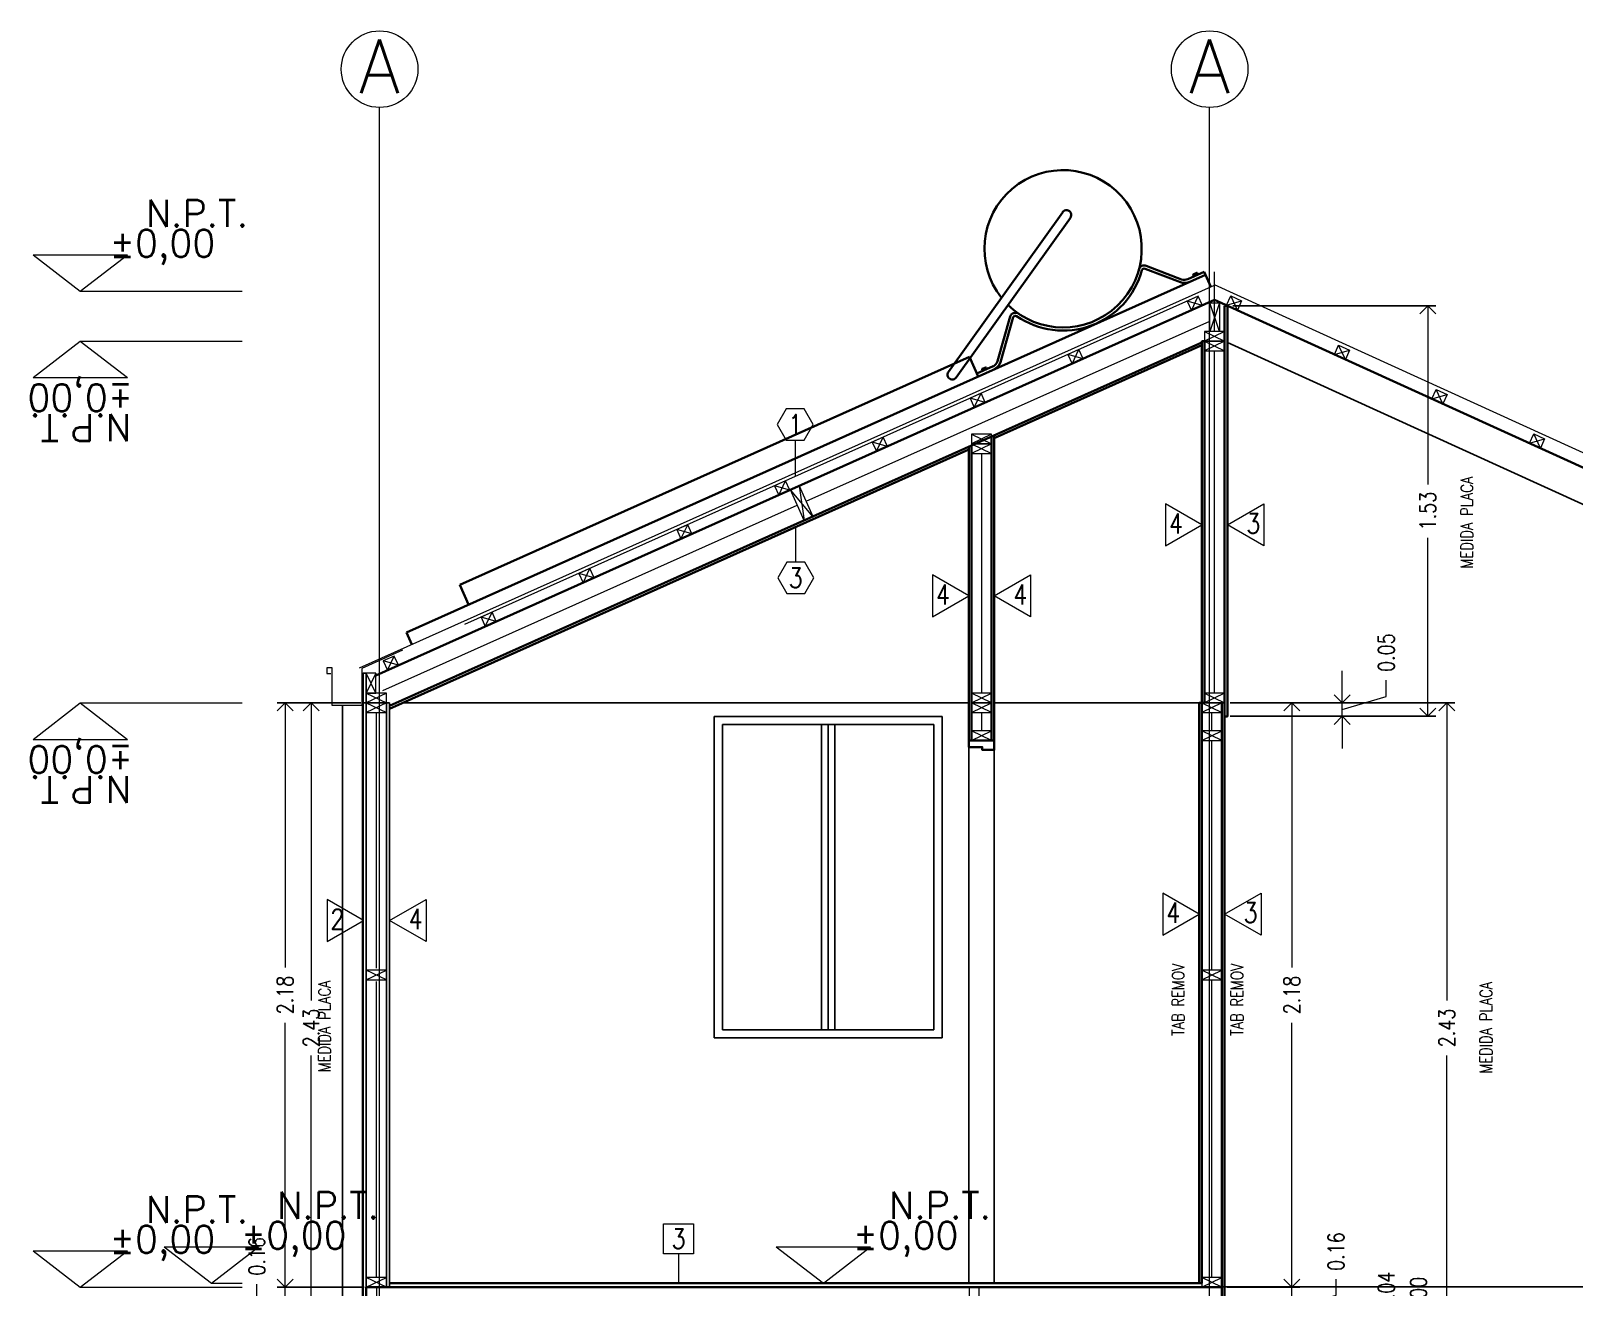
# Model space of a CAD drawing. Header units: metres. Extents: x -2 to 612, y -64 to 156.
# Drawn here: x 456.2 to 461.96, y 9.09 to 13.78 of the extents above; entities that cross this region are included whole.
import ezdxf
from ezdxf.enums import TextEntityAlignment as Align

# ---------------------------------------------------------------- set-up
doc = ezdxf.new("R2010")
doc.units = ezdxf.units.M
doc.header["$LTSCALE"] = 5
doc.header["$MEASUREMENT"] = 0
doc.linetypes.add('HIDDEN', pattern=[0.375, 0.25, -0.125])
doc.layers.get('0').update_dxf_attribs({"color": 30})
doc.layers.get('DEFPOINTS').update_dxf_attribs({"color": 210})
doc.layers.add('_AUX', color=210, linetype='Continuous', lineweight=18, plot=False)
for name, color, linetype, lineweight in [('A-ANNO-DIMS', 3, 'Continuous', 18), ('A-ANNO-SYMB', 3, 'Continuous', 18), ('A-ANNO-TEXT', 3, 'Continuous', 18), ('A-DETL-MCUT', 4, 'Continuous', 25), ('A-ELEV-IDEN', 3, 'Continuous', 18), ('A-ELEV-MBE1', 7, 'Continuous', 35), ('A-ELEV-MBE2', 4, 'Continuous', 25), ('A-SECT-MCUT', 7, 'Continuous', 35), ('A-WALL-PATT', 8, 'Continuous', 18), ('A-WALL-STUD', 3, 'Continuous', 18)]:
    doc.layers.add(name, color=color, linetype=linetype, lineweight=lineweight)
doc.styles.add('E-ROMANS', font='romans.shx', dxfattribs={"width": 0.8})
doc.dimstyles.new('E-0050_ARW_12', dxfattribs={"dimscale": 0.001, "dimtxt": 60, "dimasz": 60, "dimexe": 30, "dimexo": 20, "dimgap": 30, "dimtad": 0, "dimzin": 0, "dimdsep": 46, "dimtxsty": 'E-ROMANS', "dimblk": 'OPEN90', "dimcen": 30, "dimclrd": 256, "dimclre": 256, "dimclrt": 256, "dimadec": 0, "dimazin": 0, "dimtfac": 1, "dimtmove": 1, "dimatfit": 3, "dimldrblk": 'OPEN90', "dimfxl": 1, "dimtfill": 1, "dimtolj": 1, "dimtzin": 0, "dimlwd": -1, "dimarcsym": 0})

# ---------------------------------------------------------------- blocks, each defined once
blk = doc.blocks.new('_Open90')
at = {"color": 0, "linetype": 'ByBlock', "lineweight": -2}
for p, q in [((0, 0), (-1, 0)), ((-0.5, 0.5), (0, 0)), ((0, 0), (-0.5, -0.5))]:
    blk.add_line(p, q, dxfattribs=at)
blk = doc.blocks.new('*D927')
at = {"layer": 'A-ANNO-DIMS', "transparency": 16777216}
for p, q in [((457.1452, 9.1505), (457.1452, 9.2105)), ((457.0402, 9.042), (457.0402, 9.102)), ((457.1452, 8.9305), (457.1452, 9.0905)), ((457.1452, 8.9305), (457.1452, 9.0905)), ((457.1452, 9.0105), (457.0402, 9.042)), ((457.1452, 8.8705), (457.1452, 8.8105))]:
    blk.add_line(p, q, dxfattribs=at)
at = {"layer": 'A-ANNO-DIMS', "lineweight": -2, "transparency": 16777216}
for p, q in [((457.4405, 9.0905), (457.1152, 9.0905)), ((457.4405, 8.9305), (457.1152, 8.9305))]:
    blk.add_line(p, q, dxfattribs=at)
at = {"layer": 'DEFPOINTS', "color": 0, "transparency": 16777216}
for p in [(457.1452, 9.0905), (457.4605, 9.0905), (457.4605, 8.9305)]:
    blk.add_point(p, dxfattribs=at)
at = {"layer": 'A-ANNO-DIMS', "transparency": 16777216, "xscale": 0.06, "yscale": 0.06, "zscale": 0.06}
for p, rotation in [((457.1452, 9.0905), 270), ((457.1452, 8.9305), 90)]:
    blk.add_blockref('_Open90', p, dxfattribs=dict(at, rotation=rotation))
at = {"layer": 'A-ANNO-DIMS', "transparency": 16777216, "insert": (457.0402, 9.2051), "char_height": 0.06, "attachment_point": 5, "rotation": 90, "style": 'E-ROMANS', "bg_fill": 3, "box_fill_scale": 1.25, "bg_fill_color": 256, "bg_fill_true_color": 13158600, "bg_fill_transparency": 0}
blk.add_mtext('\\A1;0.16', dxfattribs=at)
blk = doc.blocks.new('*D511')
at = {"layer": 'A-ANNO-DIMS', "transparency": 16777216}
for p, q in [((460.9033, 9.1505), (460.9033, 9.2105)), ((461.0683, 9.06), (461.0683, 9.12)), ((460.9033, 8.9305), (460.9033, 9.0905)), ((460.9033, 8.9305), (460.9033, 9.0905)), ((460.9033, 9.0105), (461.0683, 9.06)), ((460.9033, 8.8705), (460.9033, 8.8105))]:
    blk.add_line(p, q, dxfattribs=at)
at = {"layer": 'A-ANNO-DIMS', "lineweight": -2, "transparency": 16777216}
for p, q in [((460.6625, 9.0905), (460.9333, 9.0905)), ((460.6625, 8.9305), (460.9333, 8.9305))]:
    blk.add_line(p, q, dxfattribs=at)
at = {"layer": 'DEFPOINTS', "color": 0, "transparency": 16777216}
for p in [(460.6425, 9.0905), (460.9033, 9.0905), (460.6425, 8.9305)]:
    blk.add_point(p, dxfattribs=at)
at = {"layer": 'A-ANNO-DIMS', "transparency": 16777216, "xscale": 0.06, "yscale": 0.06, "zscale": 0.06}
for p, rotation in [((460.9033, 9.0905), 270), ((460.9033, 8.9305), 90)]:
    blk.add_blockref('_Open90', p, dxfattribs=dict(at, rotation=rotation))
at = {"layer": 'A-ANNO-DIMS', "transparency": 16777216, "insert": (461.0683, 9.2231), "char_height": 0.06, "attachment_point": 5, "rotation": 90, "style": 'E-ROMANS', "bg_fill": 3, "box_fill_scale": 1.25, "bg_fill_color": 256, "bg_fill_true_color": 13158600, "bg_fill_transparency": 0}
blk.add_mtext('\\A1;0.16', dxfattribs=at)
blk = doc.blocks.new('*D512')
at = {"layer": 'A-ANNO-DIMS', "lineweight": -2, "transparency": 16777216}
for p, q in [((460.6725, 11.2705), (460.9333, 11.2705)), ((460.6625, 9.0905), (460.9333, 9.0905))]:
    blk.add_line(p, q, dxfattribs=at)
at = {"layer": 'A-ANNO-DIMS', "transparency": 16777216}
for p, q in [((460.9033, 11.2105), (460.9033, 10.2836)), ((460.9033, 9.1505), (460.9033, 10.0773))]:
    blk.add_line(p, q, dxfattribs=at)
at = {"layer": 'DEFPOINTS', "color": 0, "transparency": 16777216}
for p in [(460.6525, 11.2705), (460.9033, 11.2705), (460.6425, 9.0905)]:
    blk.add_point(p, dxfattribs=at)
at = {"layer": 'A-ANNO-DIMS', "transparency": 16777216, "xscale": 0.06, "yscale": 0.06, "zscale": 0.06}
for p, rotation in [((460.9033, 11.2705), 90), ((460.9033, 9.0905), 270)]:
    blk.add_blockref('_Open90', p, dxfattribs=dict(at, rotation=rotation))
at = {"layer": 'A-ANNO-DIMS', "transparency": 16777216, "insert": (460.9033, 10.1805), "char_height": 0.06, "attachment_point": 5, "rotation": 90, "style": 'E-ROMANS', "bg_fill": 3, "box_fill_scale": 1.25, "bg_fill_color": 256, "bg_fill_true_color": 13158600, "bg_fill_transparency": 0}
blk.add_mtext('\\A1;2.18', dxfattribs=at)
blk = doc.blocks.new('*D1169')
at = {"layer": 'A-ANNO-DIMS', "lineweight": -2, "transparency": 16777216}
for p, q in [((460.6826, 12.7525), (461.4406, 12.7525)), ((460.6826, 11.2205), (461.4406, 11.2205))]:
    blk.add_line(p, q, dxfattribs=at)
at = {"layer": 'A-ANNO-DIMS', "transparency": 16777216}
for p, q in [((461.4106, 12.6925), (461.4106, 12.0862)), ((461.4106, 11.2805), (461.4106, 11.8867))]:
    blk.add_line(p, q, dxfattribs=at)
at = {"layer": 'DEFPOINTS', "color": 0, "transparency": 16777216}
for p in [(460.6626, 12.7525), (461.4106, 12.7525), (460.6626, 11.2205)]:
    blk.add_point(p, dxfattribs=at)
at = {"layer": 'A-ANNO-DIMS', "transparency": 16777216, "xscale": 0.06, "yscale": 0.06, "zscale": 0.06}
for p, rotation in [((461.4106, 12.7525), 90), ((461.4106, 11.2205), 270)]:
    blk.add_blockref('_Open90', p, dxfattribs=dict(at, rotation=rotation))
at = {"layer": 'A-ANNO-DIMS', "transparency": 16777216, "insert": (461.4106, 11.9865), "char_height": 0.06, "attachment_point": 5, "rotation": 90, "style": 'E-ROMANS', "bg_fill": 3, "box_fill_scale": 1.25, "bg_fill_color": 256, "bg_fill_true_color": 13158600, "bg_fill_transparency": 0}
blk.add_mtext('\\A1;1.53', dxfattribs=at)
blk = doc.blocks.new('*D1170')
at = {"layer": 'A-ANNO-DIMS', "transparency": 16777216}
for p, q in [((461.2108, 8.9045), (461.2108, 8.9645)), ((461.3758, 8.894), (461.3758, 8.954)), ((461.2108, 8.8445), (461.3758, 8.894)), ((461.2108, 8.7845), (461.2108, 8.7245))]:
    blk.add_line(p, q, dxfattribs=at)
at = {"layer": 'A-ANNO-DIMS', "lineweight": -2, "transparency": 16777216}
blk.add_line((460.6725, 8.8445), (461.2408, 8.8445), dxfattribs=at)
blk.add_line((460.6725, 8.8445), (461.2408, 8.8445), dxfattribs=at)
at = {"layer": 'DEFPOINTS', "color": 0, "transparency": 16777216}
for p in [(460.6525, 8.8445), (460.6525, 8.8445), (461.2108, 8.8445)]:
    blk.add_point(p, dxfattribs=at)
at = {"layer": 'A-ANNO-DIMS', "transparency": 16777216, "xscale": 0.06, "yscale": 0.06, "zscale": 0.06}
for rotation in [270, 90]:
    blk.add_blockref('_Open90', (461.2108, 8.8445), dxfattribs=dict(at, rotation=rotation))
at = {"layer": 'A-ANNO-DIMS', "transparency": 16777216, "insert": (461.3758, 9.0571), "char_height": 0.06, "attachment_point": 5, "rotation": 90, "style": 'E-ROMANS', "bg_fill": 3, "box_fill_scale": 1.25, "bg_fill_color": 256, "bg_fill_true_color": 13158600, "bg_fill_transparency": 0}
blk.add_mtext('\\A1;0.00', dxfattribs=at)
blk = doc.blocks.new('*D514')
at = {"layer": 'A-ANNO-DIMS', "transparency": 16777216}
for p, q in [((461.091, 8.9405), (461.091, 9.0005)), ((461.256, 8.912), (461.256, 8.972)), ((461.091, 8.8625), (461.256, 8.912)), ((461.091, 8.8445), (461.091, 8.8805)), ((461.091, 8.8445), (461.091, 8.8805)), ((461.091, 8.7845), (461.091, 8.7245))]:
    blk.add_line(p, q, dxfattribs=at)
at = {"layer": 'A-ANNO-DIMS', "lineweight": -2, "transparency": 16777216}
for p, q in [((460.6725, 8.8805), (461.121, 8.8805)), ((460.6725, 8.8445), (461.121, 8.8445))]:
    blk.add_line(p, q, dxfattribs=at)
at = {"layer": 'DEFPOINTS', "color": 0, "transparency": 16777216}
for p in [(460.6525, 8.8805), (461.091, 8.8805), (460.6525, 8.8445)]:
    blk.add_point(p, dxfattribs=at)
at = {"layer": 'A-ANNO-DIMS', "transparency": 16777216, "xscale": 0.06, "yscale": 0.06, "zscale": 0.06}
for p, rotation in [((461.091, 8.8805), 270), ((461.091, 8.8445), 90)]:
    blk.add_blockref('_Open90', p, dxfattribs=dict(at, rotation=rotation))
at = {"layer": 'A-ANNO-DIMS', "transparency": 16777216, "insert": (461.256, 9.0762), "char_height": 0.06, "attachment_point": 5, "rotation": 90, "style": 'E-ROMANS', "bg_fill": 3, "box_fill_scale": 1.25, "bg_fill_color": 256, "bg_fill_true_color": 13158600, "bg_fill_transparency": 0}
blk.add_mtext('\\A1;0.04', dxfattribs=at)
blk = doc.blocks.new('*D515')
at = {"layer": 'A-ANNO-DIMS', "lineweight": -2, "transparency": 16777216}
for p, q in [((460.6725, 11.2705), (461.5116, 11.2705)), ((460.6725, 8.8445), (461.5116, 8.8445))]:
    blk.add_line(p, q, dxfattribs=at)
at = {"layer": 'A-ANNO-DIMS', "transparency": 16777216}
for p, q in [((461.4816, 11.2105), (461.4816, 10.1606)), ((461.4816, 8.9045), (461.4816, 9.9543))]:
    blk.add_line(p, q, dxfattribs=at)
at = {"layer": 'DEFPOINTS', "color": 0, "transparency": 16777216}
for p in [(460.6525, 11.2705), (461.4816, 11.2705), (460.6525, 8.8445)]:
    blk.add_point(p, dxfattribs=at)
at = {"layer": 'A-ANNO-DIMS', "transparency": 16777216, "xscale": 0.06, "yscale": 0.06, "zscale": 0.06}
for p, rotation in [((461.4816, 11.2705), 90), ((461.4816, 8.8445), 270)]:
    blk.add_blockref('_Open90', p, dxfattribs=dict(at, rotation=rotation))
at = {"layer": 'A-ANNO-DIMS', "transparency": 16777216, "insert": (461.4816, 10.0575), "char_height": 0.06, "attachment_point": 5, "rotation": 90, "style": 'E-ROMANS', "bg_fill": 3, "box_fill_scale": 1.25, "bg_fill_color": 256, "bg_fill_true_color": 13158600, "bg_fill_transparency": 0}
blk.add_mtext('\\A1;2.43', dxfattribs=at)
blk = doc.blocks.new('*D517')
at = {"layer": 'A-ANNO-DIMS', "transparency": 16777216}
for p, q in [((461.091, 11.3305), (461.091, 11.3905)), ((461.256, 11.295), (461.256, 11.355)), ((461.091, 11.2455), (461.256, 11.295)), ((461.091, 11.2205), (461.091, 11.2705)), ((461.091, 11.2205), (461.091, 11.2705)), ((461.091, 11.1605), (461.091, 11.1005))]:
    blk.add_line(p, q, dxfattribs=at)
at = {"layer": 'A-ANNO-DIMS', "lineweight": -2, "transparency": 16777216}
for p, q in [((460.6725, 11.2705), (461.121, 11.2705)), ((460.6725, 11.2205), (461.121, 11.2205))]:
    blk.add_line(p, q, dxfattribs=at)
at = {"layer": 'DEFPOINTS', "color": 0, "transparency": 16777216}
for p in [(460.6525, 11.2705), (461.091, 11.2705), (460.6525, 11.2205)]:
    blk.add_point(p, dxfattribs=at)
at = {"layer": 'A-ANNO-DIMS', "transparency": 16777216, "xscale": 0.06, "yscale": 0.06, "zscale": 0.06}
for p, rotation in [((461.091, 11.2705), 270), ((461.091, 11.2205), 90)]:
    blk.add_blockref('_Open90', p, dxfattribs=dict(at, rotation=rotation))
at = {"layer": 'A-ANNO-DIMS', "transparency": 16777216, "insert": (461.256, 11.4581), "char_height": 0.06, "attachment_point": 5, "rotation": 90, "style": 'E-ROMANS', "bg_fill": 3, "box_fill_scale": 1.25, "bg_fill_color": 256, "bg_fill_true_color": 13158600, "bg_fill_transparency": 0}
blk.add_mtext('\\A1;0.05', dxfattribs=at)
blk = doc.blocks.new('*D1145')
at = {"layer": 'A-ANNO-DIMS', "lineweight": -2, "transparency": 16777216}
for p, q in [((457.4285, 11.2705), (457.1152, 11.2705)), ((457.4285, 9.0905), (457.1152, 9.0905))]:
    blk.add_line(p, q, dxfattribs=at)
at = {"layer": 'A-ANNO-DIMS', "transparency": 16777216}
for p, q in [((457.1452, 11.2105), (457.1452, 10.2836)), ((457.1452, 9.1505), (457.1452, 10.0773))]:
    blk.add_line(p, q, dxfattribs=at)
at = {"layer": 'DEFPOINTS', "color": 0, "transparency": 16777216}
for p in [(457.1452, 11.2705), (457.4485, 11.2705), (457.4485, 9.0905)]:
    blk.add_point(p, dxfattribs=at)
at = {"layer": 'A-ANNO-DIMS', "transparency": 16777216, "xscale": 0.06, "yscale": 0.06, "zscale": 0.06}
for p, rotation in [((457.1452, 11.2705), 90), ((457.1452, 9.0905), 270)]:
    blk.add_blockref('_Open90', p, dxfattribs=dict(at, rotation=rotation))
at = {"layer": 'A-ANNO-DIMS', "transparency": 16777216, "insert": (457.1452, 10.1805), "char_height": 0.06, "attachment_point": 5, "rotation": 90, "style": 'E-ROMANS', "bg_fill": 3, "box_fill_scale": 1.25, "bg_fill_color": 256, "bg_fill_true_color": 13158600, "bg_fill_transparency": 0}
blk.add_mtext('\\A1;2.18', dxfattribs=at)
blk = doc.blocks.new('*D1147')
at = {"layer": 'A-ANNO-DIMS', "lineweight": -2, "transparency": 16777216}
for p, q in [((457.4165, 11.2705), (457.2129, 11.2705)), ((457.4165, 8.8445), (457.2129, 8.8445))]:
    blk.add_line(p, q, dxfattribs=at)
at = {"layer": 'A-ANNO-DIMS', "transparency": 16777216}
for p, q in [((457.2429, 11.2105), (457.2429, 10.1606)), ((457.2429, 8.9045), (457.2429, 9.9543))]:
    blk.add_line(p, q, dxfattribs=at)
at = {"layer": 'DEFPOINTS', "color": 0, "transparency": 16777216}
for p in [(457.2429, 11.2705), (457.4365, 11.2705), (457.4365, 8.8445)]:
    blk.add_point(p, dxfattribs=at)
at = {"layer": 'A-ANNO-DIMS', "transparency": 16777216, "xscale": 0.06, "yscale": 0.06, "zscale": 0.06}
for p, rotation in [((457.2429, 11.2705), 90), ((457.2429, 8.8445), 270)]:
    blk.add_blockref('_Open90', p, dxfattribs=dict(at, rotation=rotation))
at = {"layer": 'A-ANNO-DIMS', "transparency": 16777216, "insert": (457.2429, 10.0575), "char_height": 0.06, "attachment_point": 5, "rotation": 90, "style": 'E-ROMANS', "bg_fill": 3, "box_fill_scale": 1.25, "bg_fill_color": 256, "bg_fill_true_color": 13158600, "bg_fill_transparency": 0}
blk.add_mtext('\\A1;2.43', dxfattribs=at)

msp = doc.modelspace()

# ---------------------------------------------------------------- linework, layer by layer
at = {"layer": '_AUX'}
msp.add_lwpolyline([(460.61504, 12.65646), (460.61504, 12.87983)], dxfattribs=at)
at = {"layer": 'A-ANNO-SYMB'}
for p, q in [((457.49681, 13.49239), (457.49681, 5.29116)), ((460.59502, 13.49239), (460.59502, 5.29116))]:
    msp.add_line(p, q, dxfattribs=at)
at = {"layer": 'A-ANNO-SYMB', "linetype": 'HIDDEN'}
for p, q in [((456.38057, 12.80741), (456.98454, 12.80741)), ((456.38057, 12.62046), (456.98454, 12.62046)), ((456.38057, 11.27046), (456.98454, 11.27046))]:
    msp.add_line(p, q, dxfattribs=at)
at = {"layer": 'A-ANNO-SYMB'}
for points in [[(456.20454, 12.94328), (456.55661, 12.94328)], [(456.20454, 12.94328), (456.38057, 12.80741), (456.55661, 12.94328)], [(457.42348, 11.40099), (460.61504, 12.82932)], [(456.20454, 12.48459), (456.38057, 12.62046), (456.55661, 12.48459)], [(456.20454, 12.48459), (456.55661, 12.48459)], [(456.20454, 11.13459), (456.38057, 11.27046), (456.55661, 11.13459)], [(456.20454, 11.13459), (456.55661, 11.13459)], [(456.20454, 9.22634), (456.55661, 9.22634)], [(456.20454, 9.22634), (456.38057, 9.09046), (456.55661, 9.22634)], [(458.97868, 9.24134), (459.33075, 9.24134)], [(458.97868, 9.24134), (459.15472, 9.10546), (459.33075, 9.24134)]]:
    msp.add_lwpolyline(points, dxfattribs=at)
for centre in [(457.49803, 13.63541), (460.59658, 13.63541)]:
    msp.add_circle(centre, 0.14303, dxfattribs=at)
at = {"layer": 'A-ANNO-TEXT'}
for p, q in [((459.04911, 12.25106), (459.04911, 12.11495)), ((459.05154, 11.7958), (459.05154, 11.92668)), ((458.61403, 9.21467), (458.61403, 9.10546))]:
    msp.add_line(p, q, dxfattribs=at)
for points in [[(459.08278, 12.25106), (459.11644, 12.30936), (459.08278, 12.36767), (459.01545, 12.36767), (458.98178, 12.30936), (459.01545, 12.25106)], [(460.56756, 11.93458), (460.4317, 12.01302), (460.4317, 11.85614)], [(459.0852, 11.67918), (459.11887, 11.73749), (459.0852, 11.7958), (459.01787, 11.7958), (458.98421, 11.73749), (459.01787, 11.67918)], [(459.69753, 11.66987), (459.56167, 11.74831), (459.56167, 11.59143)], [(459.79253, 11.66987), (459.92839, 11.74831), (459.92839, 11.59143)], [(460.55754, 10.48206), (460.42168, 10.5605), (460.42168, 10.40362)], [(457.53553, 10.45863), (457.67139, 10.53707), (457.67139, 10.38019)], [(458.55778, 9.32717), (458.67028, 9.32717), (458.67028, 9.21467), (458.55778, 9.21467)]]:
    msp.add_lwpolyline(points, close=True, dxfattribs=at)
at = {"layer": 'A-DETL-MCUT'}
msp.add_line((457.53555, 11.27046), (457.52352, 11.27046), dxfattribs=at)
msp.add_lwpolyline([(457.53553, 11.27046), (457.53553, 9.09046), (457.52352, 9.09046), (457.52352, 11.27046)], dxfattribs=at)
at = {"layer": 'A-ELEV-IDEN'}
msp.add_lwpolyline([(460.55391, 12.78846), (457.81555, 11.56315)], dxfattribs=at)
at = {"layer": 'A-ELEV-MBE1'}
for p, q in [((460.04791, 13.10218), (459.62123, 12.50589)), ((460.07669, 13.08112), (459.65012, 12.48498)), ((460.3558, 12.8908), (460.48779, 12.84042)), ((460.35993, 12.90162), (460.49192, 12.85125)), ((460.57578, 12.87923), (460.5147, 12.85189)), ((460.53784, 12.86284), (460.53528, 12.86855)), ((460.53555, 12.86926), (460.54893, 12.87525)), ((460.54083, 12.86417), (460.53827, 12.86988)), ((460.54666, 12.87364), (460.54921, 12.86793)), ((460.54964, 12.87498), (460.5522, 12.86926)), ((460.57578, 12.87923), (460.58052, 12.86865)), ((459.80431, 12.54562), (459.8519, 12.71315)), ((459.81546, 12.54245), (459.86319, 12.71012)), ((459.78784, 12.5266), (459.72746, 12.49958)), ((459.75025, 12.51036), (459.7477, 12.51608)), ((459.74797, 12.51679), (459.76135, 12.52277)), ((459.75324, 12.5117), (459.75068, 12.51741)), ((459.75907, 12.52117), (459.76163, 12.51545)), ((459.76206, 12.5225), (459.76461, 12.51679)), ((459.72746, 12.49958), (459.7322, 12.489)), ((460.55751, 11.27046), (460.55751, 9.10546)), ((460.56751, 9.10546), (460.56751, 11.27046)), ((460.56751, 9.10546), (457.53553, 9.10546))]:
    msp.add_line(p, q, dxfattribs=at)
for points in [[(457.59803, 11.53388), (460.58052, 12.86865)], [(460.58052, 12.86865), (460.60094, 12.82301)], [(457.48452, 11.3734), (460.61504, 12.77419)], [(457.53553, 11.25928), (460.56755, 12.61599)], [(457.79722, 11.71068), (459.69952, 12.56202)], [(459.69952, 12.56202), (459.7322, 12.489)], [(459.79253, 12.25824), (460.56755, 12.60503)], [(457.53553, 11.24832), (459.69753, 12.21574)], [(459.70753, 12.23117), (459.70753, 11.13046), (459.69753, 11.13046), (459.69753, 12.22669)], [(459.79253, 12.2692), (459.79253, 11.13046), (459.78253, 11.13046), (459.78253, 12.26472)], [(457.79722, 11.71068), (457.8299, 11.63766)], [(457.59803, 11.53388), (457.61845, 11.48825)], [(459.69753, 11.13046), (459.69753, 11.10546), (459.74753, 11.10546), (459.74753, 11.09546), (459.79253, 11.09546), (459.79253, 11.13046), (459.69753, 11.13046)]]:
    msp.add_lwpolyline(points, dxfattribs=at)
for centre, radius, start, end in [((460.04931, 12.96527), 0.2936, 225.568379, 218.437273), ((460.06235, 13.09173), 0.01783, 323.501841, 144.718406), ((460.04931, 12.96527), 0.30519, 235.350316, 344.885617), ((460.3525, 12.88215), 0.02085, 69.110123, 160.195072), ((460.3525, 12.88214), 0.00927, 69.139338, 157.431765), ((460.50254, 12.87906), 0.02977, 249.110123, 294.110123), ((460.53577, 12.86877), 0.000537, 114.110123, 204.110123), ((460.53778, 12.86967), 0.000537, 24.110123, 114.110123), ((460.53833, 12.86305), 0.000537, 204.110123, 294.110123), ((460.53876, 12.8701), 0.000537, 114.110123, 204.110123), ((460.54034, 12.86395), 0.000537, 294.110123, 24.110123), ((460.54132, 12.86439), 0.000537, 204.110123, 294.110123), ((460.54617, 12.87342), 0.000537, 24.110123, 114.110123), ((460.54715, 12.87386), 0.000537, 114.110123, 204.110123), ((460.54915, 12.87476), 0.000537, 24.110123, 114.110123), ((460.54872, 12.86771), 0.000537, 294.110123, 24.110123), ((460.5497, 12.86815), 0.000537, 204.110123, 294.110123), ((460.55171, 12.86904), 0.000537, 294.110123, 24.110123), ((460.50254, 12.87906), 0.04136, 249.110123, 294.110123), ((459.87149, 12.70601), 0.02085, 59.889413, 159.99153), ((459.87149, 12.70601), 0.00926, 62.308281, 153.62295), ((459.63568, 12.49544), 0.01783, 144.110123, 325.079987), ((459.74819, 12.5163), 0.000537, 114.110123, 204.110123), ((459.75019, 12.51719), 0.000537, 24.110123, 114.110123), ((459.75074, 12.51058), 0.000537, 204.110123, 294.110123), ((459.75117, 12.51763), 0.000537, 114.110123, 204.110123), ((459.75275, 12.51148), 0.000537, 294.110123, 24.110123), ((459.75373, 12.51192), 0.000537, 204.110123, 294.110123), ((459.75858, 12.52095), 0.000537, 24.110123, 114.110123), ((459.75956, 12.52139), 0.000537, 114.110123, 204.110123), ((459.76157, 12.52228), 0.000537, 24.110123, 114.110123), ((459.76114, 12.51523), 0.000537, 294.110123, 24.110123), ((459.76212, 12.51567), 0.000537, 204.110123, 294.110123), ((459.76412, 12.51657), 0.000537, 294.110123, 24.110123), ((459.77568, 12.55377), 0.02977, 294.110123, 344.110123), ((459.77568, 12.55377), 0.04136, 294.110123, 344.110123)]:
    msp.add_arc(centre, radius, start, end, dxfattribs=at)
at = {"layer": 'A-ELEV-MBE2'}
for p, q in [((459.69753, 11.27046), (457.58501, 11.27046)), ((460.55751, 11.27046), (459.79253, 11.27046)), ((458.74753, 11.22046), (458.74753, 10.02046)), ((458.74753, 11.22046), (459.59753, 11.22046)), ((458.77753, 11.19046), (459.56753, 11.19046)), ((458.77753, 10.05046), (458.77753, 11.19046)), ((459.14753, 11.19046), (459.14753, 10.05046)), ((459.17253, 11.19046), (459.17253, 10.05046)), ((459.19753, 11.19046), (459.19753, 10.05046)), ((459.56753, 10.05046), (459.56753, 11.19046)), ((459.59753, 11.22046), (459.59753, 10.02046)), ((459.79253, 11.13046), (459.69753, 11.13046)), ((459.69753, 9.10546), (459.69753, 11.13046)), ((459.79253, 9.10546), (459.79253, 11.13046)), ((458.77753, 10.05046), (459.56753, 10.05046)), ((458.74753, 10.02046), (459.59753, 10.02046))]:
    msp.add_line(p, q, dxfattribs=at)
at = {"layer": 'A-SECT-MCUT'}
msp.add_line((460.55751, 11.27046), (460.56751, 11.27046), dxfattribs=at)
for points in [[(460.65254, 12.75246), (460.65255, 11.22046), (460.66256, 11.22046), (460.66255, 12.75246)], [(460.64251, 11.27046), (460.64251, 8.84446), (460.65253, 8.84446), (460.65255, 11.27046)]]:
    msp.add_lwpolyline(points, dxfattribs=at)
msp.add_lwpolyline([(460.57755, 11.27046), (460.57754, 12.62046), (460.56755, 12.62046), (460.56751, 11.27046)], close=True, dxfattribs=at)
at = {"layer": 'A-WALL-PATT', "ltscale": 0.1}
for p, q in [((460.61504, 11.30646), (460.61504, 12.58446)), ((459.74503, 12.20181), (459.74503, 11.30646)), ((457.48602, 10.28046), (457.48602, 11.23446)), ((459.74503, 11.23446), (459.74503, 11.16646)), ((460.60501, 11.16646), (460.60501, 11.23446)), ((460.60501, 10.27346), (460.60501, 11.13046)), ((460.60501, 9.12646), (460.60502, 10.23746))]:
    msp.add_line(p, q, dxfattribs=at)
at = {"layer": 'A-WALL-PATT', "ltscale": 0.16}
for points in [[(459.09015, 12.02338), (460.59704, 12.69489)], [(457.51, 11.31633), (459.05729, 12.00868)]]:
    msp.add_lwpolyline(points, dxfattribs=at)
at = {"layer": 'A-WALL-STUD'}
for p, q in [((460.56943, 12.75378), (460.51284, 12.77008)), ((460.52836, 12.7354), (460.55391, 12.78846)), ((460.63304, 12.65646), (460.59704, 12.763)), ((460.63304, 12.763), (460.59704, 12.65646)), ((460.12417, 12.55454), (460.06758, 12.57085)), ((460.0831, 12.53616), (460.10865, 12.58923)), ((459.75906, 12.39117), (459.70246, 12.40747)), ((459.71798, 12.37279), (459.74354, 12.42585)), ((459.78253, 12.27381), (459.70753, 12.23781)), ((459.70753, 12.27381), (459.78253, 12.23781)), ((461.83134, 12.22108), (461.80614, 12.27432)), ((459.39394, 12.22779), (459.33735, 12.2441)), ((459.35287, 12.20941), (459.37842, 12.26248)), ((459.78253, 12.23781), (459.70753, 12.20181)), ((459.70753, 12.23781), (459.78253, 12.20181)), ((461.79039, 12.23973), (461.84709, 12.25567)), ((458.98775, 12.04604), (459.01331, 12.0991)), ((459.02883, 12.06442), (458.97223, 12.08072)), ((459.11549, 11.96625), (459.03194, 12.06581)), ((459.0648, 12.08051), (459.08263, 11.95155)), ((458.62264, 11.88266), (458.64819, 11.93573)), ((458.66371, 11.90104), (458.60712, 11.91735)), ((458.2986, 11.73767), (458.242, 11.75397)), ((458.25752, 11.71929), (458.28308, 11.77235)), ((457.93348, 11.57429), (457.87689, 11.5906)), ((457.89241, 11.55591), (457.91796, 11.60898)), ((457.56837, 11.41092), (457.51177, 11.42722)), ((457.52729, 11.39254), (457.55285, 11.4456)), ((457.48452, 11.30646), (457.44852, 11.38146)), ((457.48452, 11.38146), (457.44852, 11.30646)), ((459.70753, 11.27046), (459.78253, 11.30646)), ((459.78253, 11.27046), (459.70753, 11.30646)), ((459.70753, 11.23446), (459.78253, 11.27046)), ((459.78253, 11.23446), (459.70753, 11.27046)), ((459.70753, 11.13046), (459.78253, 11.16646)), ((459.78253, 11.13046), (459.70753, 11.16646))]:
    msp.add_line(p, q, dxfattribs=at)
for points in [[(460.52836, 12.7354), (460.56943, 12.75378), (460.55391, 12.78846), (460.51284, 12.77008)], [(460.59704, 12.763), (460.63304, 12.763), (460.63304, 12.65646), (460.59704, 12.65646)], [(460.0831, 12.53616), (460.12417, 12.55454), (460.10865, 12.58923), (460.06758, 12.57085)], [(459.71798, 12.37279), (459.75906, 12.39117), (459.74354, 12.42585), (459.70246, 12.40747)], [(459.78253, 12.27381), (459.70753, 12.27381), (459.70753, 12.23781), (459.78253, 12.23781)], [(461.83134, 12.22108), (461.79039, 12.23973), (461.80614, 12.27432), (461.84709, 12.25567)], [(459.35287, 12.20941), (459.39394, 12.22779), (459.37842, 12.26248), (459.33735, 12.2441)], [(459.78253, 12.23781), (459.70753, 12.23781), (459.70753, 12.20181), (459.78253, 12.20181)], [(458.98775, 12.04604), (459.02883, 12.06442), (459.01331, 12.0991), (458.97223, 12.08072)], [(459.03194, 12.06581), (459.0648, 12.08051), (459.11549, 11.96625), (459.08263, 11.95155)], [(458.62264, 11.88266), (458.66371, 11.90104), (458.64819, 11.93573), (458.60712, 11.91735)], [(458.25752, 11.71929), (458.2986, 11.73767), (458.28308, 11.77235), (458.242, 11.75397)], [(457.89241, 11.55591), (457.93348, 11.57429), (457.91796, 11.60898), (457.87689, 11.5906)], [(457.52729, 11.39254), (457.56837, 11.41092), (457.55285, 11.4456), (457.51177, 11.42722)], [(457.48452, 11.30646), (457.48452, 11.38146), (457.44852, 11.38146), (457.44852, 11.30646)], [(459.70753, 11.27046), (459.78253, 11.27046), (459.78253, 11.30646), (459.70753, 11.30646)], [(459.70753, 11.23446), (459.78253, 11.23446), (459.78253, 11.27046), (459.70753, 11.27046)], [(459.70753, 11.13046), (459.78253, 11.13046), (459.78253, 11.16646), (459.70753, 11.16646)]]:
    msp.add_lwpolyline(points, close=True, dxfattribs=at)
msp.add_lwpolyline([(459.73553, 9.09046), (459.73553, 8.93046), (459.69953, 8.93046), (459.69953, 9.09046), (459.73553, 9.09046)], dxfattribs=at)

# ---------------------------------------------------------------- texts
at = {"layer": 'A-ANNO-TEXT', "attachment_point": 5, "style": 'E-ROMANS'}
for s, insert, char_height, rotation in [('\\pi-0.45,l0.45,t0.45;1', (459.04911, 12.30936), 0.075, 0.000475), ('MEDIDA PLACA', (461.55678, 11.94391), 0.045, 90), ('\\pi-0.45,l0.45,t0.45;4', (460.47066, 11.94023), 0.075, 0.000475), ('\\pi-0.45,l0.45,t0.45;3', (459.05154, 11.73749), 0.075, 0.000475), ('\\pi-0.45,l0.45,t0.45;4', (459.60062, 11.67552), 0.075, 0.000475), ('\\pi-0.45,l0.45,t0.45;4', (459.88943, 11.67552), 0.075, 359.999525), ('\\pi-0.45,l0.45,t0.45;4', (457.63243, 10.46428), 0.075, 359.999525), ('\\pi-0.45,l0.45,t0.45;4', (460.46064, 10.48771), 0.075, 0.000475), ('TAB REMOV', (460.47888, 10.16292), 0.045, 90), ('MEDIDA PLACA', (461.62803, 10.05868), 0.045, 90), ('\\pi-0.45,l0.45,t0.45;3', (458.61403, 9.27092), 0.075, 0.000475)]:
    msp.add_mtext(s, dxfattribs=dict(at, insert=insert, char_height=char_height, rotation=rotation))
at = {"layer": 'A-ANNO-TEXT', "style": 'E-ROMANS'}
for p in [(457.49803, 13.64654), (460.59658, 13.64654)]:
    msp.add_attdef('A', text='0.00', height=0.2, dxfattribs=at).set_placement(p, align=Align.MIDDLE_CENTER)
for tag, text, p in [('N.P.T.', 'N.', (456.81591, 13.01741)), ('%%P0,00', '0.00', (456.68773, 12.90582)), ('N.P.T.', 'N.', (456.81591, 9.30046)), ('N.P.T.', 'N.', (459.59005, 9.31546)), ('%%P0,00', '0.00', (459.46188, 9.20387)), ('%%P0,00', '0.00', (456.68773, 9.18887))]:
    msp.add_attdef(tag, text=text, height=0.1, dxfattribs=at).set_placement(p, align=Align.BOTTOM_CENTER)
for tag, text, p in [('%%P0,00', '0.00', (456.38057, 12.48926)), ('N.P.T.', 'N.', (456.38057, 12.37767)), ('%%P0,00', '0.00', (456.38057, 11.13926)), ('N.P.T.', 'N.', (456.38057, 11.02767))]:
    msp.add_attdef(tag, text=text, height=0.1, rotation=180, dxfattribs=at).set_placement(p, align=Align.BOTTOM_CENTER)

# ---------------------------------------------------------------- dimensions: what is measured, and where the dimension line sits
at = {"layer": 'A-ANNO-DIMS'}
dim = msp.add_linear_dim(base=(457.14521, 9.09046), p1=(457.46052, 8.93046), p2=(457.46052, 9.09046), angle=90, dimstyle='E-0050_ARW_12', dxfattribs=at)
dim.commit()
dim.dimension.update_dxf_attribs({"geometry": '*D927', "text_midpoint": (457.04021, 9.13196)})

# ---------------------------------------------------------------- next in the draw order: linework, layer by layer
at = {"layer": 'A-ANNO-SYMB', "linetype": 'HIDDEN'}
msp.add_line((456.38057, 9.09046), (456.98454, 9.09046), dxfattribs=at)
at = {"layer": 'A-ANNO-SYMB'}
for points in [[(456.69449, 9.24134), (457.04656, 9.24134)], [(456.69449, 9.24134), (456.87052, 9.10546), (457.04656, 9.24134)]]:
    msp.add_lwpolyline(points, dxfattribs=at)
at = {"layer": 'A-ANNO-SYMB', "linetype": 'HIDDEN'}
msp.add_lwpolyline([(456.87052, 9.10546), (456.98454, 9.10546)], dxfattribs=at)
at = {"layer": 'A-DETL-MCUT'}
msp.add_lwpolyline([(457.43652, 11.27046), (457.43652, 8.84446), (457.44851, 8.84446), (457.44852, 11.27046)], dxfattribs=at)
at = {"layer": 'A-ELEV-MBE1'}
msp.add_lwpolyline([(457.44851, 8.93046), (460.64251, 8.93046), (460.64251, 9.09046), (457.44852, 9.09046), (457.44851, 8.93046)], dxfattribs=at)
at = {"layer": 'A-WALL-PATT', "ltscale": 0.1}
for p, q in [((457.48602, 9.12646), (457.48602, 10.23046)), ((457.48602, 9.09046), (457.48602, 8.93046))]:
    msp.add_line(p, q, dxfattribs=at)

# ---------------------------------------------------------------- next in the draw order: dimensions: what is measured, and where the dimension line sits
at = {"layer": 'A-ANNO-DIMS'}
for base, p1, p2, picture, middle in [((457.1452, 11.27046), (457.44852, 9.09046), (457.44852, 11.27046), '*D1145', (457.1452, 10.18046)), ((460.9033, 9.09046), (460.64251, 8.93046), (460.64252, 9.09046), '*D511', (461.0683, 9.14996))]:
    dim = msp.add_linear_dim(base=base, p1=p1, p2=p2, angle=90, dimstyle='E-0050_ARW_12', dxfattribs=at)
    dim.commit()
    dim.dimension.update_dxf_attribs({"geometry": picture, "text_midpoint": middle})

# ---------------------------------------------------------------- next in the draw order: dimensions: what is measured, and where the dimension line sits
for base, p1, p2, picture, middle in [((457.24287, 11.27046), (457.43652, 8.84446), (457.43652, 11.27046), '*D1147', (457.24287, 10.05746)), ((460.9033, 11.27046), (460.64252, 9.09046), (460.65254, 11.27046), '*D512', (460.9033, 10.18046))]:
    dim = msp.add_linear_dim(base=base, p1=p1, p2=p2, angle=90, dimstyle='E-0050_ARW_12', dxfattribs=at)
    dim.commit()
    dim.dimension.update_dxf_attribs({"geometry": picture, "text_midpoint": middle})

# ---------------------------------------------------------------- next in the draw order: linework, layer by layer
at = {"layer": 'A-ANNO-SYMB'}
msp.add_lwpolyline([(457.58339, 11.46708), (457.43152, 11.39911), (457.43152, 11.26087), (457.32152, 11.26087), (457.32152, 11.40087), (457.30152, 11.40087), (457.30152, 11.38087), (457.31602, 11.38087)], dxfattribs=at)
at = {"layer": 'A-ANNO-TEXT'}
msp.add_lwpolyline([(457.43763, 10.45831), (457.30176, 10.53675), (457.30177, 10.37987)], close=True, dxfattribs=at)
at = {"layer": 'A-DETL-MCUT'}
msp.add_lwpolyline([(457.44852, 11.38146), (457.43652, 11.38146), (457.43652, 11.27046), (457.44852, 11.27046)], close=True, dxfattribs=at)
at = {"layer": 'A-ELEV-MBE2'}
msp.add_lwpolyline([(457.35927, 11.26087), (457.35927, 6.47646), (457.43427, 6.47646), (457.43427, 11.26087), (457.43152, 11.26087)], dxfattribs=at)
at = {"layer": 'A-WALL-STUD'}
for p, q in [((457.52352, 11.30646), (457.44852, 11.27046)), ((457.44852, 11.30646), (457.52352, 11.27046)), ((457.52352, 11.27046), (457.44852, 11.23446)), ((457.44852, 11.27046), (457.52352, 11.23446)), ((457.44852, 10.23746), (457.52352, 10.27346)), ((457.52352, 10.23746), (457.44852, 10.27346)), ((457.44852, 9.09046), (457.52352, 9.12646)), ((457.52352, 9.09046), (457.44852, 9.12646))]:
    msp.add_line(p, q, dxfattribs=at)
for points in [[(457.52352, 11.30646), (457.44852, 11.30646), (457.44852, 11.27046), (457.52352, 11.27046)], [(457.52352, 11.27046), (457.44852, 11.27046), (457.44852, 11.23446), (457.52352, 11.23446)], [(457.44852, 10.23746), (457.52352, 10.23746), (457.52352, 10.27346), (457.44852, 10.27346)], [(457.44852, 9.09046), (457.52352, 9.09046), (457.52352, 9.12646), (457.44852, 9.12646)]]:
    msp.add_lwpolyline(points, close=True, dxfattribs=at)

# ---------------------------------------------------------------- next in the draw order: texts
at = {"layer": 'A-ANNO-TEXT', "attachment_point": 5, "style": 'E-ROMANS'}
for s, insert, char_height, rotation in [('\\pi-0.45,l0.45,t0.45;2', (457.34072, 10.46396), 0.075, 0.000475), ('MEDIDA PLACA', (457.29232, 10.06372), 0.045, 90)]:
    msp.add_mtext(s, dxfattribs=dict(at, insert=insert, char_height=char_height, rotation=rotation))
at = {"layer": 'A-ANNO-TEXT', "style": 'E-ROMANS'}
for tag, text, p in [('N.P.T.', 'N.', (457.30586, 9.31546)), ('%%P0,00', '0.00', (457.17768, 9.20387))]:
    msp.add_attdef(tag, text=text, height=0.1, dxfattribs=at).set_placement(p, align=Align.BOTTOM_CENTER)

# ---------------------------------------------------------------- next in the draw order: dimensions: what is measured, and where the dimension line sits
at = {"layer": 'A-ANNO-DIMS'}
for base, p1, p2, picture, middle in [((461.41057, 12.75246), (460.66256, 11.22046), (460.66255, 12.75246), '*D1169', (461.41057, 11.98646)), ((461.2107827378, 8.8444631985), (460.6525041556, 8.8444631985), (460.6525318047, 8.8444631985), '*D1170', (461.3757827378, 8.9839631985))]:
    dim = msp.add_linear_dim(base=base, p1=p1, p2=p2, angle=90, dimstyle='E-0050_ARW_12', dxfattribs=at)
    dim.commit()
    dim.dimension.update_dxf_attribs({"geometry": picture, "text_midpoint": middle})

# ---------------------------------------------------------------- next in the draw order: linework, layer by layer
at = {"layer": 'A-ANNO-TEXT'}
msp.add_lwpolyline([(460.66256, 11.93458), (460.79842, 12.01302), (460.79842, 11.85614)], close=True, dxfattribs=at)
at = {"layer": 'A-SECT-MCUT'}
msp.add_line((460.66255, 12.75246), (460.65254, 12.75246), dxfattribs=at)
at = {"layer": 'A-WALL-STUD'}
for p, q in [((460.70026, 12.73608), (460.67505, 12.78931)), ((460.65931, 12.75473), (460.71601, 12.77067)), ((460.65254, 12.65646), (460.57754, 12.62046)), ((460.57754, 12.65646), (460.65254, 12.62046)), ((460.65254, 12.62046), (460.57754, 12.58446)), ((460.57754, 12.62046), (460.65254, 12.58446)), ((461.06231, 12.57124), (461.11901, 12.58718)), ((461.10326, 12.55259), (461.07805, 12.60582)), ((461.42635, 12.40549), (461.48305, 12.42142)), ((461.4673, 12.38684), (461.44209, 12.44007))]:
    msp.add_line(p, q, dxfattribs=at)
for points in [[(460.70026, 12.73608), (460.65931, 12.75473), (460.67505, 12.78931), (460.71601, 12.77067)], [(460.65254, 12.65646), (460.57754, 12.65646), (460.57754, 12.62046), (460.65254, 12.62046)], [(460.65254, 12.62046), (460.57754, 12.62046), (460.57754, 12.58446), (460.65254, 12.58446)], [(461.10326, 12.55259), (461.06231, 12.57124), (461.07805, 12.60582), (461.11901, 12.58718)], [(461.4673, 12.38684), (461.42635, 12.40549), (461.44209, 12.44007), (461.48305, 12.42142)]]:
    msp.add_lwpolyline(points, close=True, dxfattribs=at)

# ---------------------------------------------------------------- next in the draw order: texts
at = {"layer": 'A-ANNO-TEXT', "insert": (460.75946, 11.94023), "char_height": 0.075, "attachment_point": 5, "rotation": 359.999525, "style": 'E-ROMANS'}
msp.add_mtext('\\pi-0.45,l0.45,t0.45;3', dxfattribs=at)

# ---------------------------------------------------------------- next in the draw order: dimensions: what is measured, and where the dimension line sits
at = {"layer": 'A-ANNO-DIMS'}
dim = msp.add_linear_dim(base=(461.09099, 8.88046), p1=(460.6525, 8.84446), p2=(460.65253, 8.88046), angle=90, dimstyle='E-0050_ARW_12', dxfattribs=at)
dim.commit()
dim.dimension.update_dxf_attribs({"geometry": '*D514', "text_midpoint": (461.25599, 9.00196)})

# ---------------------------------------------------------------- next in the draw order: dimensions: what is measured, and where the dimension line sits
dim = msp.add_linear_dim(base=(461.48158, 11.27046), p1=(460.65252, 8.84446), p2=(460.65255, 11.27046), angle=90, dimstyle='E-0050_ARW_12', dxfattribs=at)
dim.commit()
dim.dimension.update_dxf_attribs({"geometry": '*D515', "text_midpoint": (461.48158, 10.05746)})

# ---------------------------------------------------------------- next in the draw order: linework, layer by layer
at = {"layer": 'A-ANNO-TEXT'}
msp.add_lwpolyline([(460.65254, 10.48206), (460.7884, 10.5605), (460.7884, 10.40362)], close=True, dxfattribs=at)
at = {"layer": 'A-ELEV-MBE2'}
msp.add_line((460.6425, 9.09115), (463.64249, 9.09115), dxfattribs=at)
at = {"layer": 'A-WALL-STUD'}
for p, q in [((460.56751, 10.23746), (460.64251, 10.27346)), ((460.64251, 10.23746), (460.56751, 10.27346)), ((460.56751, 9.09046), (460.64251, 9.12646)), ((460.64251, 9.09046), (460.56751, 9.12646))]:
    msp.add_line(p, q, dxfattribs=at)
for points in [[(460.56751, 10.23746), (460.64251, 10.23746), (460.64251, 10.27346), (460.56751, 10.27346)], [(460.56751, 9.09046), (460.64251, 9.09046), (460.64251, 9.12646), (460.56751, 9.12646)]]:
    msp.add_lwpolyline(points, close=True, dxfattribs=at)

# ---------------------------------------------------------------- next in the draw order: texts
at = {"layer": 'A-ANNO-TEXT', "attachment_point": 5, "style": 'E-ROMANS'}
for s, insert, char_height, rotation in [('\\pi-0.45,l0.45,t0.45;3', (460.74944, 10.48771), 0.075, 359.999525), ('TAB REMOV', (460.69865, 10.16292), 0.045, 90)]:
    msp.add_mtext(s, dxfattribs=dict(at, insert=insert, char_height=char_height, rotation=rotation))

# ---------------------------------------------------------------- next in the draw order: dimensions: what is measured, and where the dimension line sits
at = {"layer": 'A-ANNO-DIMS'}
dim = msp.add_linear_dim(base=(461.09101, 11.27046), p1=(460.65253, 11.22046), p2=(460.65255, 11.27046), angle=90, dimstyle='E-0050_ARW_12', dxfattribs=at)
dim.commit()
dim.dimension.update_dxf_attribs({"geometry": '*D517', "text_midpoint": (461.25601, 11.38496)})

# ---------------------------------------------------------------- next in the draw order: linework, layer by layer
at = {"layer": 'A-ANNO-SYMB'}
msp.add_lwpolyline([(463.67786, 11.43542), (460.61507, 12.83018)], dxfattribs=at)
at = {"layer": 'A-ELEV-MBE1'}
msp.add_lwpolyline([(463.66752, 11.38504), (460.61504, 12.77488)], dxfattribs=at)
at = {"layer": 'A-ELEV-MBE2'}
msp.add_lwpolyline([(463.6425, 11.25909), (460.66255, 12.61591)], dxfattribs=at)
at = {"layer": 'A-WALL-STUD'}
for p, q in [((460.65254, 11.30646), (460.57754, 11.27046)), ((460.57754, 11.30646), (460.65254, 11.27046)), ((460.64251, 11.27046), (460.56751, 11.23446)), ((460.56751, 11.27046), (460.64251, 11.23446)), ((460.56751, 11.13046), (460.64251, 11.16646)), ((460.64251, 11.13046), (460.56751, 11.16646))]:
    msp.add_line(p, q, dxfattribs=at)
for points in [[(460.65254, 11.30646), (460.57754, 11.30646), (460.57754, 11.27046), (460.65254, 11.27046)], [(460.64251, 11.27046), (460.56751, 11.27046), (460.56751, 11.23446), (460.64251, 11.23446)], [(460.56751, 11.13046), (460.64251, 11.13046), (460.64251, 11.16646), (460.56751, 11.16646)]]:
    msp.add_lwpolyline(points, close=True, dxfattribs=at)

doc.saveas('drawing.dxf')
